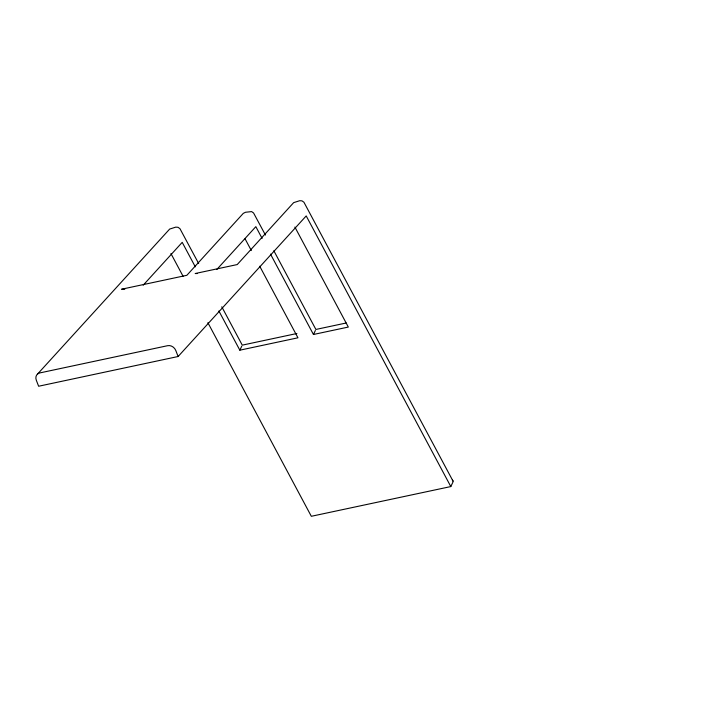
<?xml version="1.0" encoding="UTF-8"?>
<svg xmlns="http://www.w3.org/2000/svg" width="717" height="717" viewBox="0 0 717 717"><rect width="100%" height="100%" fill="white"/><g stroke="black" fill="none" stroke-linecap="round" stroke-linejoin="round"><path stroke-width="1.08" d="M218.882 310.972L239.837 350.183L241.763 346.186M270.497 254.105L313.446 334.489L315.372 330.492M207.885 322.695L311.321 516.294L450.805 486.565L452.732 482.559A6.74 3.092 -28.1 0 0 452.391 480.094M37.732 373.871L169.669 229.064L175.746 227.137L177.995 227.289L179.949 228.669L198.654 263.524M143.194 285.187L182.217 242.355L195.311 266.858M216.803 269.493L255.835 226.662L262.117 238.42M178.112 356.51L175.782 350.479A6.74 5.628 42.3 0 0 167.644 345.684L39.785 372.93A6.74 5.628 42.3 0 0 36.298 380.207L38.628 386.239L178.112 356.51L306.204 215.925L450.805 486.565M296.901 333.504L242.274 345.146L221.777 306.795M346.221 322.991L315.883 329.453L273.849 250.78M239.837 350.183L297.949 337.797L259.715 266.231M313.446 334.489L348.319 327.06L294.893 227.074M197.318 273.536L195.185 273.527L237.228 264.564L293.656 202.633L299.733 200.706L301.974 200.859L303.936 202.239L453.027 481.125M124.767 289.229L121.567 289.22L186.859 275.301L243.287 213.37L245.483 212.268L251.613 211.596L253.567 212.976L265.442 235.051M245.053 238.788L251.335 250.547M170.942 253.558L183.077 276.278"/></g></svg>
